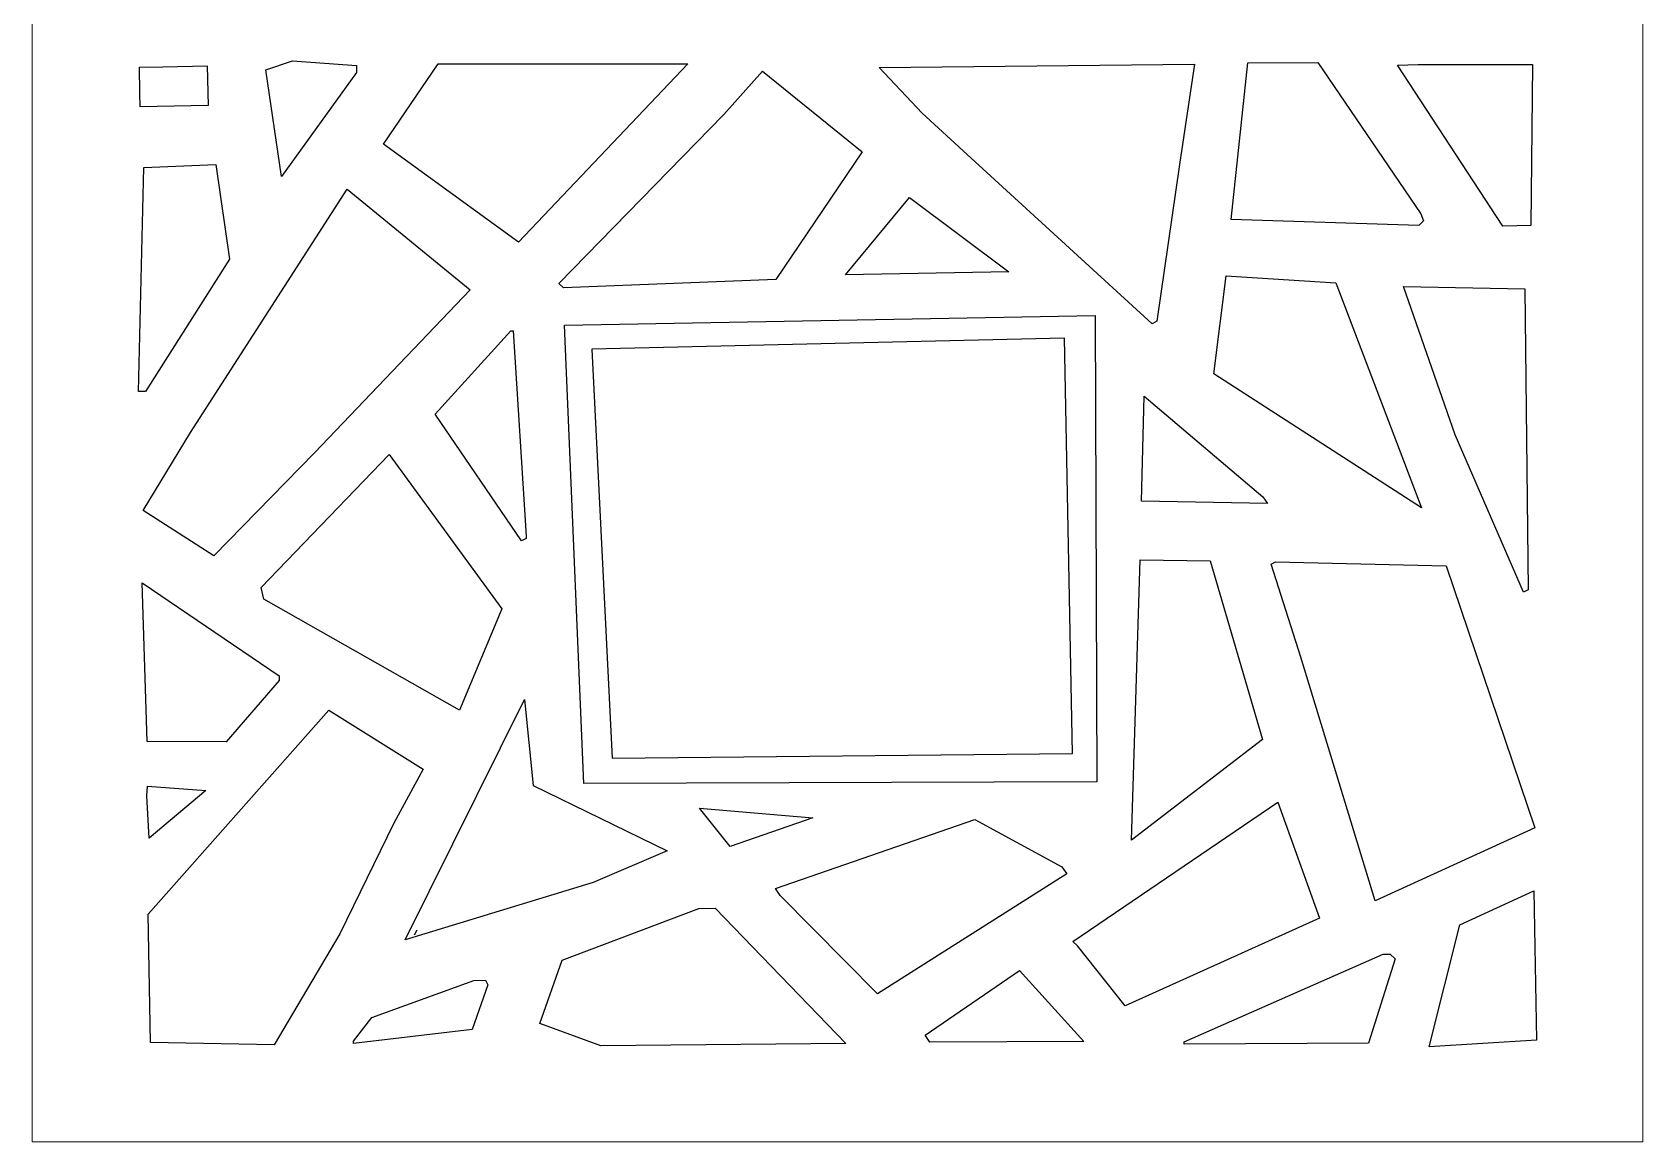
# Model space of a CAD drawing. Header units: centimetres. Extents: x -14.7 to -1.9, y -2.8 to 9.5.
# Drawn here: x -14.74 to -8.65, y -2.8 to 1.39 of the extents above; entities that cross this region are included whole.
import ezdxf

# ---------------------------------------------------------------- set-up
doc = ezdxf.new("R2010")
doc.units = ezdxf.units.CM
doc.header["$MEASUREMENT"] = 0
doc.layers.add('layer 1', color=7, linetype='Continuous')

msp = doc.modelspace()

# ---------------------------------------------------------------- linework, layer by layer
at = {"layer": 'layer 1', "color": 250, "lineweight": 9}
msp.add_open_spline([(-14.73887, 9.5), (-14.73887, 9.5), (-8.64726, 9.5), (-8.64726, 9.5), (-8.64726, 9.5), (-8.64726, 9.5), (-8.64726, -2.80271), (-8.64726, -2.80271), (-8.64726, -2.80271), (-8.64726, -2.80271), (-14.73887, -2.80271), (-14.73887, -2.80271), (-14.73887, -2.80271), (-14.73887, -2.80271), (-14.73887, 9.5), (-14.73887, 9.5)], degree=3, knots=[0, 0, 0, 0, 0.2, 0.2, 0.2, 0.2, 0.4, 0.4, 0.4, 0.4, 0.6, 0.6, 0.6, 0.6, 1, 1, 1, 1], dxfattribs=at)
at = {"layer": 'layer 1', "color": 7}
for points, knots in [([(-13.75396, 1.28498), (-13.75396, 1.28498), (-13.8547, 1.25052), (-13.8547, 1.25052), (-13.8547, 1.25052), (-13.8547, 1.25052), (-13.79599, 0.84734), (-13.79599, 0.84734), (-13.79599, 0.84734), (-13.79599, 0.84734), (-13.51203, 1.2409), (-13.51203, 1.2409), (-13.51203, 1.2409), (-13.51203, 1.2409), (-13.51252, 1.26737), (-13.51252, 1.26737), (-13.51252, 1.26737), (-13.51252, 1.26737), (-13.75396, 1.28498), (-13.75396, 1.28498)], [0, 0, 0, 0, 0.1666667, 0.1666667, 0.1666667, 0.1666667, 0.3333333, 0.3333333, 0.3333333, 0.3333333, 0.5, 0.5, 0.5, 0.5, 0.6666667, 0.6666667, 0.6666667, 0.6666667, 1, 1, 1, 1]), ([(-14.24495, 1.26253), (-14.24495, 1.26253), (-14.33318, 1.26098), (-14.33318, 1.26098), (-14.33318, 1.26098), (-14.33318, 1.26098), (-14.33139, 1.16395), (-14.33139, 1.16395), (-14.33139, 1.16395), (-14.33139, 1.16395), (-14.3304, 1.111), (-14.3304, 1.111), (-14.3304, 1.111), (-14.3304, 1.111), (-14.07312, 1.11577), (-14.07312, 1.11577), (-14.07312, 1.11577), (-14.07312, 1.11577), (-14.07732, 1.26572), (-14.07732, 1.26572), (-14.07732, 1.26572), (-14.07732, 1.26572), (-14.24495, 1.26253), (-14.24495, 1.26253)], [0, 0, 0, 0, 0.1428571, 0.1428571, 0.1428571, 0.1428571, 0.2857143, 0.2857143, 0.2857143, 0.2857143, 0.4285714, 0.4285714, 0.4285714, 0.4285714, 0.5714286, 0.5714286, 0.5714286, 0.5714286, 0.7142857, 0.7142857, 0.7142857, 0.7142857, 1, 1, 1, 1]), ([(-13.20375, 1.2731), (-13.20375, 1.2731), (-13.40993, 0.96922), (-13.40993, 0.96922), (-13.40993, 0.96922), (-13.40993, 0.96922), (-12.90003, 0.59917), (-12.90003, 0.59917), (-12.90003, 0.59917), (-12.90003, 0.59917), (-12.25945, 1.27296), (-12.25945, 1.27296), (-12.25945, 1.27296), (-12.25945, 1.27296), (-13.20375, 1.2731), (-13.20375, 1.2731)], [0, 0, 0, 0, 0.2, 0.2, 0.2, 0.2, 0.4, 0.4, 0.4, 0.4, 0.6, 0.6, 0.6, 0.6, 1, 1, 1, 1]), ([(-11.97651, 1.24597), (-11.97651, 1.24597), (-12.12351, 1.08133), (-12.12351, 1.08133), (-12.12351, 1.08133), (-12.12351, 1.08133), (-12.74711, 0.44316), (-12.74711, 0.44316), (-12.74711, 0.44316), (-12.74711, 0.44316), (-12.72913, 0.42583), (-12.72913, 0.42583), (-12.72913, 0.42583), (-12.72913, 0.42583), (-11.92663, 0.45837), (-11.92663, 0.45837), (-11.92663, 0.45837), (-11.92663, 0.45837), (-11.60022, 0.94098), (-11.60022, 0.94098), (-11.60022, 0.94098), (-11.60022, 0.94098), (-11.97651, 1.24597), (-11.97651, 1.24597)], [0, 0, 0, 0, 0.1428571, 0.1428571, 0.1428571, 0.1428571, 0.2857143, 0.2857143, 0.2857143, 0.2857143, 0.4285714, 0.4285714, 0.4285714, 0.4285714, 0.5714286, 0.5714286, 0.5714286, 0.5714286, 0.7142857, 0.7142857, 0.7142857, 0.7142857, 1, 1, 1, 1]), ([(-11.53553, 1.2599), (-11.53553, 1.2599), (-11.37344, 1.08639), (-11.37344, 1.08639), (-11.37344, 1.08639), (-11.37344, 1.08639), (-11.20289, 0.93071), (-11.20289, 0.93071), (-11.20289, 0.93071), (-11.20289, 0.93071), (-10.50265, 0.29062), (-10.50265, 0.29062), (-10.50265, 0.29062), (-10.50265, 0.29062), (-10.48514, 0.29976), (-10.48514, 0.29976), (-10.48514, 0.29976), (-10.48514, 0.29976), (-10.39907, 0.89264), (-10.39907, 0.89264), (-10.39907, 0.89264), (-10.39907, 0.89264), (-10.34254, 1.27209), (-10.34254, 1.27209), (-10.34254, 1.27209), (-10.34254, 1.27209), (-11.53553, 1.2599), (-11.53553, 1.2599)], [0, 0, 0, 0, 0.125, 0.125, 0.125, 0.125, 0.25, 0.25, 0.25, 0.25, 0.375, 0.375, 0.375, 0.375, 0.5, 0.5, 0.5, 0.5, 0.625, 0.625, 0.625, 0.625, 0.75, 0.75, 0.75, 0.75, 1, 1, 1, 1]), ([(-10.14144, 1.27719), (-10.14144, 1.27719), (-10.20419, 0.68445), (-10.20419, 0.68445), (-10.20419, 0.68445), (-10.20419, 0.68445), (-9.49463, 0.6623), (-9.49463, 0.6623), (-9.49463, 0.6623), (-9.49463, 0.6623), (-9.47729, 0.68028), (-9.47729, 0.68028), (-9.47729, 0.68028), (-9.47729, 0.68028), (-9.48661, 0.70657), (-9.48661, 0.70657), (-9.48661, 0.70657), (-9.48661, 0.70657), (-9.87653, 1.27883), (-9.87653, 1.27883), (-9.87653, 1.27883), (-9.87653, 1.27883), (-10.14144, 1.27719), (-10.14144, 1.27719)], [0, 0, 0, 0, 0.1428571, 0.1428571, 0.1428571, 0.1428571, 0.2857143, 0.2857143, 0.2857143, 0.2857143, 0.4285714, 0.4285714, 0.4285714, 0.4285714, 0.5714286, 0.5714286, 0.5714286, 0.5714286, 0.7142857, 0.7142857, 0.7142857, 0.7142857, 1, 1, 1, 1]), ([(-9.49708, 1.2712), (-9.49708, 1.2712), (-9.57559, 1.26789), (-9.57559, 1.26789), (-9.57559, 1.26789), (-9.57559, 1.26789), (-9.17686, 0.65939), (-9.17686, 0.65939), (-9.17686, 0.65939), (-9.17686, 0.65939), (-9.07075, 0.66142), (-9.07075, 0.66142), (-9.07075, 0.66142), (-9.07075, 0.66142), (-9.06462, 1.2704), (-9.06462, 1.2704), (-9.06462, 1.2704), (-9.06462, 1.2704), (-9.49708, 1.2712), (-9.49708, 1.2712)], [0, 0, 0, 0, 0.1666667, 0.1666667, 0.1666667, 0.1666667, 0.3333333, 0.3333333, 0.3333333, 0.3333333, 0.5, 0.5, 0.5, 0.5, 0.6666667, 0.6666667, 0.6666667, 0.6666667, 1, 1, 1, 1]), ([(-14.31731, 0.88178), (-14.31731, 0.88178), (-14.3369, 0.03419), (-14.3369, 0.03419), (-14.3369, 0.03419), (-14.3369, 0.03419), (-14.31045, 0.03468), (-14.31045, 0.03468), (-14.31045, 0.03468), (-14.31045, 0.03468), (-13.99317, 0.53479), (-13.99317, 0.53479), (-13.99317, 0.53479), (-13.99317, 0.53479), (-14.04393, 0.89302), (-14.04393, 0.89302), (-14.04393, 0.89302), (-14.04393, 0.89302), (-14.31731, 0.88178), (-14.31731, 0.88178)], [0, 0, 0, 0, 0.1666667, 0.1666667, 0.1666667, 0.1666667, 0.3333333, 0.3333333, 0.3333333, 0.3333333, 0.5, 0.5, 0.5, 0.5, 0.6666667, 0.6666667, 0.6666667, 0.6666667, 1, 1, 1, 1]), ([(-13.54798, 0.79897), (-13.54798, 0.79897), (-14.13988, -0.121), (-14.13988, -0.121), (-14.13988, -0.121), (-14.13988, -0.121), (-14.31975, -0.41557), (-14.31975, -0.41557), (-14.31975, -0.41557), (-14.31975, -0.41557), (-14.05182, -0.58709), (-14.05182, -0.58709), (-14.05182, -0.58709), (-14.05182, -0.58709), (-13.67101, -0.19778), (-13.67101, -0.19778), (-13.67101, -0.19778), (-13.67101, -0.19778), (-13.08202, 0.41929), (-13.08202, 0.41929), (-13.08202, 0.41929), (-13.08202, 0.41929), (-13.54798, 0.79897), (-13.54798, 0.79897)], [0, 0, 0, 0, 0.1428571, 0.1428571, 0.1428571, 0.1428571, 0.2857143, 0.2857143, 0.2857143, 0.2857143, 0.4285714, 0.4285714, 0.4285714, 0.4285714, 0.5714286, 0.5714286, 0.5714286, 0.5714286, 0.7142857, 0.7142857, 0.7142857, 0.7142857, 1, 1, 1, 1]), ([(-11.4205, 0.76781), (-11.4205, 0.76781), (-11.6622, 0.47557), (-11.6622, 0.47557), (-11.6622, 0.47557), (-11.6622, 0.47557), (-11.04463, 0.48665), (-11.04463, 0.48665), (-11.04463, 0.48665), (-11.04463, 0.48665), (-11.4205, 0.76781), (-11.4205, 0.76781)], [0, 0, 0, 0, 0.25, 0.25, 0.25, 0.25, 0.5, 0.5, 0.5, 0.5, 1, 1, 1, 1]), ([(-10.22361, 0.47228), (-10.22361, 0.47228), (-10.26966, 0.10079), (-10.26966, 0.10079), (-10.26966, 0.10079), (-10.26966, 0.10079), (-9.48391, -0.40535), (-9.48391, -0.40535), (-9.48391, -0.40535), (-9.48391, -0.40535), (-9.80829, 0.44467), (-9.80829, 0.44467), (-9.80829, 0.44467), (-9.80829, 0.44467), (-10.22361, 0.47228), (-10.22361, 0.47228)], [0, 0, 0, 0, 0.2, 0.2, 0.2, 0.2, 0.4, 0.4, 0.4, 0.4, 0.6, 0.6, 0.6, 0.6, 1, 1, 1, 1]), ([(-9.5521, 0.43151), (-9.5521, 0.43151), (-9.35639, -0.12942), (-9.35639, -0.12942), (-9.35639, -0.12942), (-9.35639, -0.12942), (-9.09824, -0.72476), (-9.09824, -0.72476), (-9.09824, -0.72476), (-9.09824, -0.72476), (-9.08077, -0.7156), (-9.08077, -0.7156), (-9.08077, -0.7156), (-9.08077, -0.7156), (-9.09301, 0.42267), (-9.09301, 0.42267), (-9.09301, 0.42267), (-9.09301, 0.42267), (-9.5521, 0.43151), (-9.5521, 0.43151)], [0, 0, 0, 0, 0.1666667, 0.1666667, 0.1666667, 0.1666667, 0.3333333, 0.3333333, 0.3333333, 0.3333333, 0.5, 0.5, 0.5, 0.5, 0.6666667, 0.6666667, 0.6666667, 0.6666667, 1, 1, 1, 1]), ([(-12.72607, 0.2847), (-12.72607, 0.2847), (-12.65299, -1.4474), (-12.65299, -1.4474), (-12.65299, -1.4474), (-12.65299, -1.4474), (-10.71175, -1.44206), (-10.71175, -1.44206), (-10.71175, -1.44206), (-10.71175, -1.44206), (-10.71834, 0.32192), (-10.71834, 0.32192), (-10.71834, 0.32192), (-10.71834, 0.32192), (-12.72607, 0.2847), (-12.72607, 0.2847)], [0, 0, 0, 0, 0.2, 0.2, 0.2, 0.2, 0.4, 0.4, 0.4, 0.4, 0.6, 0.6, 0.6, 0.6, 1, 1, 1, 1]), ([(-12.9291, 0.26328), (-12.9291, 0.26328), (-13.21451, -0.05091), (-13.21451, -0.05091), (-13.21451, -0.05091), (-13.21451, -0.05091), (-12.88791, -0.53024), (-12.88791, -0.53024), (-12.88791, -0.53024), (-12.88791, -0.53024), (-12.87044, -0.52109), (-12.87044, -0.52109), (-12.87044, -0.52109), (-12.87044, -0.52109), (-12.87061, -0.51228), (-12.87061, -0.51228), (-12.87061, -0.51228), (-12.87061, -0.51228), (-12.92029, 0.26344), (-12.92029, 0.26344), (-12.92029, 0.26344), (-12.92029, 0.26344), (-12.9291, 0.26328), (-12.9291, 0.26328)], [0, 0, 0, 0, 0.1428571, 0.1428571, 0.1428571, 0.1428571, 0.2857143, 0.2857143, 0.2857143, 0.2857143, 0.4285714, 0.4285714, 0.4285714, 0.4285714, 0.5714286, 0.5714286, 0.5714286, 0.5714286, 0.7142857, 0.7142857, 0.7142857, 0.7142857, 1, 1, 1, 1]), ([(-10.83425, 0.23618), (-10.83425, 0.23618), (-10.80372, -1.33411), (-10.80372, -1.33411), (-10.80372, -1.33411), (-10.80372, -1.33411), (-12.54563, -1.3516), (-12.54563, -1.3516), (-12.54563, -1.3516), (-12.54563, -1.3516), (-12.62175, 0.19468), (-12.62175, 0.19468), (-12.62175, 0.19468), (-12.62175, 0.19468), (-10.83425, 0.23618), (-10.83425, 0.23618)], [0, 0, 0, 0, 0.2, 0.2, 0.2, 0.2, 0.4, 0.4, 0.4, 0.4, 0.6, 0.6, 0.6, 0.6, 1, 1, 1, 1]), ([(-10.53287, 0.01646), (-10.53287, 0.01646), (-10.54315, -0.38087), (-10.54315, -0.38087), (-10.54315, -0.38087), (-10.54315, -0.38087), (-10.06642, -0.38969), (-10.06642, -0.38969), (-10.06642, -0.38969), (-10.06642, -0.38969), (-10.08457, -0.36355), (-10.08457, -0.36355), (-10.08457, -0.36355), (-10.08457, -0.36355), (-10.53287, 0.01646), (-10.53287, 0.01646)], [0, 0, 0, 0, 0.2, 0.2, 0.2, 0.2, 0.4, 0.4, 0.4, 0.4, 0.6, 0.6, 0.6, 0.6, 1, 1, 1, 1]), ([(-13.38818, -0.20415), (-13.38818, -0.20415), (-13.87308, -0.70737), (-13.87308, -0.70737), (-13.87308, -0.70737), (-13.87308, -0.70737), (-13.86342, -0.75131), (-13.86342, -0.75131), (-13.86342, -0.75131), (-13.86342, -0.75131), (-13.12317, -1.17003), (-13.12317, -1.17003), (-13.12317, -1.17003), (-13.12317, -1.17003), (-12.96259, -0.78755), (-12.96259, -0.78755), (-12.96259, -0.78755), (-12.96259, -0.78755), (-13.38818, -0.20415), (-13.38818, -0.20415)], [0, 0, 0, 0, 0.1666667, 0.1666667, 0.1666667, 0.1666667, 0.3333333, 0.3333333, 0.3333333, 0.3333333, 0.5, 0.5, 0.5, 0.5, 0.6666667, 0.6666667, 0.6666667, 0.6666667, 1, 1, 1, 1]), ([(-10.54786, -0.60161), (-10.54786, -0.60161), (-10.58092, -1.66281), (-10.58092, -1.66281), (-10.58092, -1.66281), (-10.58092, -1.66281), (-10.08519, -1.2814), (-10.08519, -1.2814), (-10.08519, -1.2814), (-10.08519, -1.2814), (-10.28305, -0.60552), (-10.28305, -0.60552), (-10.28305, -0.60552), (-10.28305, -0.60552), (-10.54786, -0.60161), (-10.54786, -0.60161)], [0, 0, 0, 0, 0.2, 0.2, 0.2, 0.2, 0.4, 0.4, 0.4, 0.4, 0.6, 0.6, 0.6, 0.6, 1, 1, 1, 1]), ([(-10.03586, -0.60976), (-10.03586, -0.60976), (-10.05335, -0.6189), (-10.05335, -0.6189), (-10.05335, -0.6189), (-10.05335, -0.6189), (-9.94094, -0.96983), (-9.94094, -0.96983), (-9.94094, -0.96983), (-9.94094, -0.96983), (-9.65909, -1.89127), (-9.65909, -1.89127), (-9.65909, -1.89127), (-9.65909, -1.89127), (-9.05525, -1.61531), (-9.05525, -1.61531), (-9.05525, -1.61531), (-9.05525, -1.61531), (-9.39134, -0.62429), (-9.39134, -0.62429), (-9.39134, -0.62429), (-9.39134, -0.62429), (-10.03586, -0.60976), (-10.03586, -0.60976)], [0, 0, 0, 0, 0.1428571, 0.1428571, 0.1428571, 0.1428571, 0.2857143, 0.2857143, 0.2857143, 0.2857143, 0.4285714, 0.4285714, 0.4285714, 0.4285714, 0.5714286, 0.5714286, 0.5714286, 0.5714286, 0.7142857, 0.7142857, 0.7142857, 0.7142857, 1, 1, 1, 1]), ([(-14.32349, -0.68923), (-14.32349, -0.68923), (-14.30356, -1.28899), (-14.30356, -1.28899), (-14.30356, -1.28899), (-14.30356, -1.28899), (-14.00587, -1.29092), (-14.00587, -1.29092), (-14.00587, -1.29092), (-14.00587, -1.29092), (-13.80477, -1.05908), (-13.80477, -1.05908), (-13.80477, -1.05908), (-13.80477, -1.05908), (-13.8051, -1.04144), (-13.8051, -1.04144), (-13.8051, -1.04144), (-13.8051, -1.04144), (-14.32349, -0.68923), (-14.32349, -0.68923)], [0, 0, 0, 0, 0.1666667, 0.1666667, 0.1666667, 0.1666667, 0.3333333, 0.3333333, 0.3333333, 0.3333333, 0.5, 0.5, 0.5, 0.5, 0.6666667, 0.6666667, 0.6666667, 0.6666667, 1, 1, 1, 1]), ([(-12.87679, -1.13016), (-12.87679, -1.13016), (-13.32769, -2.0387), (-13.32769, -2.0387), (-13.32769, -2.0387), (-13.32769, -2.0387), (-12.61685, -1.82253), (-12.61685, -1.82253), (-12.61685, -1.82253), (-12.61685, -1.82253), (-12.33668, -1.70262), (-12.33668, -1.70262), (-12.33668, -1.70262), (-12.33668, -1.70262), (-12.84429, -1.45609), (-12.84429, -1.45609), (-12.84429, -1.45609), (-12.84429, -1.45609), (-12.87679, -1.13016), (-12.87679, -1.13016)], [0, 0, 0, 0, 0.1666667, 0.1666667, 0.1666667, 0.1666667, 0.3333333, 0.3333333, 0.3333333, 0.3333333, 0.5, 0.5, 0.5, 0.5, 0.6666667, 0.6666667, 0.6666667, 0.6666667, 1, 1, 1, 1]), ([(-13.61738, -1.17037), (-13.61738, -1.17037), (-14.30027, -1.942), (-14.30027, -1.942), (-14.30027, -1.942), (-14.30027, -1.942), (-14.29128, -2.42722), (-14.29128, -2.42722), (-14.29128, -2.42722), (-14.29128, -2.42722), (-13.82337, -2.43621), (-13.82337, -2.43621), (-13.82337, -2.43621), (-13.82337, -2.43621), (-13.57521, -2.01681), (-13.57521, -2.01681), (-13.57521, -2.01681), (-13.57521, -2.01681), (-13.37116, -1.59823), (-13.37116, -1.59823), (-13.37116, -1.59823), (-13.37116, -1.59823), (-13.26024, -1.3932), (-13.26024, -1.3932), (-13.26024, -1.3932), (-13.26024, -1.3932), (-13.61738, -1.17037), (-13.61738, -1.17037)], [0, 0, 0, 0, 0.125, 0.125, 0.125, 0.125, 0.25, 0.25, 0.25, 0.25, 0.375, 0.375, 0.375, 0.375, 0.5, 0.5, 0.5, 0.5, 0.625, 0.625, 0.625, 0.625, 0.75, 0.75, 0.75, 0.75, 1, 1, 1, 1]), ([(-14.30251, -1.45802), (-14.30251, -1.45802), (-14.30554, -1.49457), (-14.30554, -1.49457), (-14.30554, -1.49457), (-14.30554, -1.49457), (-14.29679, -1.65413), (-14.29679, -1.65413), (-14.29679, -1.65413), (-14.29679, -1.65413), (-14.08222, -1.47472), (-14.08222, -1.47472), (-14.08222, -1.47472), (-14.08222, -1.47472), (-14.30251, -1.45802), (-14.30251, -1.45802)], [0, 0, 0, 0, 0.2, 0.2, 0.2, 0.2, 0.4, 0.4, 0.4, 0.4, 0.6, 0.6, 0.6, 0.6, 1, 1, 1, 1]), ([(-10.02786, -1.51861), (-10.02786, -1.51861), (-10.80354, -2.04485), (-10.80354, -2.04485), (-10.80354, -2.04485), (-10.80354, -2.04485), (-10.78558, -2.06218), (-10.78558, -2.06218), (-10.78558, -2.06218), (-10.78558, -2.06218), (-10.60488, -2.28828), (-10.60488, -2.28828), (-10.60488, -2.28828), (-10.60488, -2.28828), (-9.86968, -1.95694), (-9.86968, -1.95694), (-9.86968, -1.95694), (-9.86968, -1.95694), (-10.02786, -1.51861), (-10.02786, -1.51861)], [0, 0, 0, 0, 0.1666667, 0.1666667, 0.1666667, 0.1666667, 0.3333333, 0.3333333, 0.3333333, 0.3333333, 0.5, 0.5, 0.5, 0.5, 0.6666667, 0.6666667, 0.6666667, 0.6666667, 1, 1, 1, 1]), ([(-12.21506, -1.5411), (-12.21506, -1.5411), (-12.09868, -1.68659), (-12.09868, -1.68659), (-12.09868, -1.68659), (-12.09868, -1.68659), (-11.7868, -1.5777), (-11.7868, -1.5777), (-11.7868, -1.5777), (-11.7868, -1.5777), (-12.21506, -1.5411), (-12.21506, -1.5411)], [0, 0, 0, 0, 0.25, 0.25, 0.25, 0.25, 0.5, 0.5, 0.5, 0.5, 1, 1, 1, 1]), ([(-11.17392, -1.58398), (-11.17392, -1.58398), (-11.92805, -1.84507), (-11.92805, -1.84507), (-11.92805, -1.84507), (-11.92805, -1.84507), (-11.90993, -1.87121), (-11.90993, -1.87121), (-11.90993, -1.87121), (-11.90993, -1.87121), (-11.54118, -2.24386), (-11.54118, -2.24386), (-11.54118, -2.24386), (-11.54118, -2.24386), (-10.82594, -1.78934), (-10.82594, -1.78934), (-10.82594, -1.78934), (-10.82594, -1.78934), (-10.84406, -1.76319), (-10.84406, -1.76319), (-10.84406, -1.76319), (-10.84406, -1.76319), (-11.17392, -1.58398), (-11.17392, -1.58398)], [0, 0, 0, 0, 0.1428571, 0.1428571, 0.1428571, 0.1428571, 0.2857143, 0.2857143, 0.2857143, 0.2857143, 0.4285714, 0.4285714, 0.4285714, 0.4285714, 0.5714286, 0.5714286, 0.5714286, 0.5714286, 0.7142857, 0.7142857, 0.7142857, 0.7142857, 1, 1, 1, 1]), ([(-9.05968, -1.85368), (-9.05968, -1.85368), (-9.3397, -1.98242), (-9.3397, -1.98242), (-9.3397, -1.98242), (-9.3397, -1.98242), (-9.4547, -2.44347), (-9.4547, -2.44347), (-9.4547, -2.44347), (-9.4547, -2.44347), (-9.04921, -2.41832), (-9.04921, -2.41832), (-9.04921, -2.41832), (-9.04921, -2.41832), (-9.05968, -1.85368), (-9.05968, -1.85368)], [0, 0, 0, 0, 0.2, 0.2, 0.2, 0.2, 0.4, 0.4, 0.4, 0.4, 0.6, 0.6, 0.6, 0.6, 1, 1, 1, 1]), ([(-12.21788, -1.92104), (-12.21788, -1.92104), (-12.73497, -2.11596), (-12.73497, -2.11596), (-12.73497, -2.11596), (-12.73497, -2.11596), (-12.81877, -2.3558), (-12.81877, -2.3558), (-12.81877, -2.3558), (-12.81877, -2.3558), (-12.58776, -2.43977), (-12.58776, -2.43977), (-12.58776, -2.43977), (-12.58776, -2.43977), (-11.66125, -2.43143), (-11.66125, -2.43143), (-11.66125, -2.43143), (-11.66125, -2.43143), (-12.15614, -1.9199), (-12.15614, -1.9199), (-12.15614, -1.9199), (-12.15614, -1.9199), (-12.21788, -1.92104), (-12.21788, -1.92104)], [0, 0, 0, 0, 0.1428571, 0.1428571, 0.1428571, 0.1428571, 0.2857143, 0.2857143, 0.2857143, 0.2857143, 0.4285714, 0.4285714, 0.4285714, 0.4285714, 0.5714286, 0.5714286, 0.5714286, 0.5714286, 0.7142857, 0.7142857, 0.7142857, 0.7142857, 1, 1, 1, 1]), ([(-13.28424, -2.00259), (-13.28424, -2.00259), (-13.29273, -2.02039), (-13.29273, -2.02039), (-13.29273, -2.02039), (-13.29273, -2.02039), (-13.28424, -2.00259), (-13.28424, -2.00259)], [0, 0, 0, 0, 0.3333333, 0.3333333, 0.3333333, 0.3333333, 1, 1, 1, 1]), ([(-9.62888, -2.09368), (-9.62888, -2.09368), (-10.3817, -2.42535), (-10.3817, -2.42535), (-10.3817, -2.42535), (-10.3817, -2.42535), (-10.38154, -2.43417), (-10.38154, -2.43417), (-10.38154, -2.43417), (-10.38154, -2.43417), (-9.6844, -2.43009), (-9.6844, -2.43009), (-9.6844, -2.43009), (-9.6844, -2.43009), (-9.58442, -2.11052), (-9.58442, -2.11052), (-9.58442, -2.11052), (-9.58442, -2.11052), (-9.6024, -2.09319), (-9.6024, -2.09319), (-9.6024, -2.09319), (-9.6024, -2.09319), (-9.62888, -2.09368), (-9.62888, -2.09368)], [0, 0, 0, 0, 0.1428571, 0.1428571, 0.1428571, 0.1428571, 0.2857143, 0.2857143, 0.2857143, 0.2857143, 0.4285714, 0.4285714, 0.4285714, 0.4285714, 0.5714286, 0.5714286, 0.5714286, 0.5714286, 0.7142857, 0.7142857, 0.7142857, 0.7142857, 1, 1, 1, 1]), ([(-13.06891, -2.19275), (-13.06891, -2.19275), (-13.45464, -2.33229), (-13.45464, -2.33229), (-13.45464, -2.33229), (-13.45464, -2.33229), (-13.52358, -2.42181), (-13.52358, -2.42181), (-13.52358, -2.42181), (-13.52358, -2.42181), (-13.52342, -2.43065), (-13.52342, -2.43065), (-13.52342, -2.43065), (-13.52342, -2.43065), (-13.07431, -2.37818), (-13.07431, -2.37818), (-13.07431, -2.37818), (-13.07431, -2.37818), (-13.01565, -2.20943), (-13.01565, -2.20943), (-13.01565, -2.20943), (-13.01565, -2.20943), (-13.0248, -2.19193), (-13.0248, -2.19193), (-13.0248, -2.19193), (-13.0248, -2.19193), (-13.06891, -2.19275), (-13.06891, -2.19275)], [0, 0, 0, 0, 0.125, 0.125, 0.125, 0.125, 0.25, 0.25, 0.25, 0.25, 0.375, 0.375, 0.375, 0.375, 0.5, 0.5, 0.5, 0.5, 0.625, 0.625, 0.625, 0.625, 0.75, 0.75, 0.75, 0.75, 1, 1, 1, 1]), ([(-11.0045, -2.15448), (-11.0045, -2.15448), (-11.36179, -2.3994), (-11.36179, -2.3994), (-11.36179, -2.3994), (-11.36179, -2.3994), (-11.34365, -2.42554), (-11.34365, -2.42554), (-11.34365, -2.42554), (-11.34365, -2.42554), (-10.76122, -2.42357), (-10.76122, -2.42357), (-10.76122, -2.42357), (-10.76122, -2.42357), (-11.0045, -2.15448), (-11.0045, -2.15448)], [0, 0, 0, 0, 0.2, 0.2, 0.2, 0.2, 0.4, 0.4, 0.4, 0.4, 0.6, 0.6, 0.6, 0.6, 1, 1, 1, 1])]:
    msp.add_open_spline(points, degree=3, knots=knots, dxfattribs=at)

doc.saveas('drawing.dxf')
